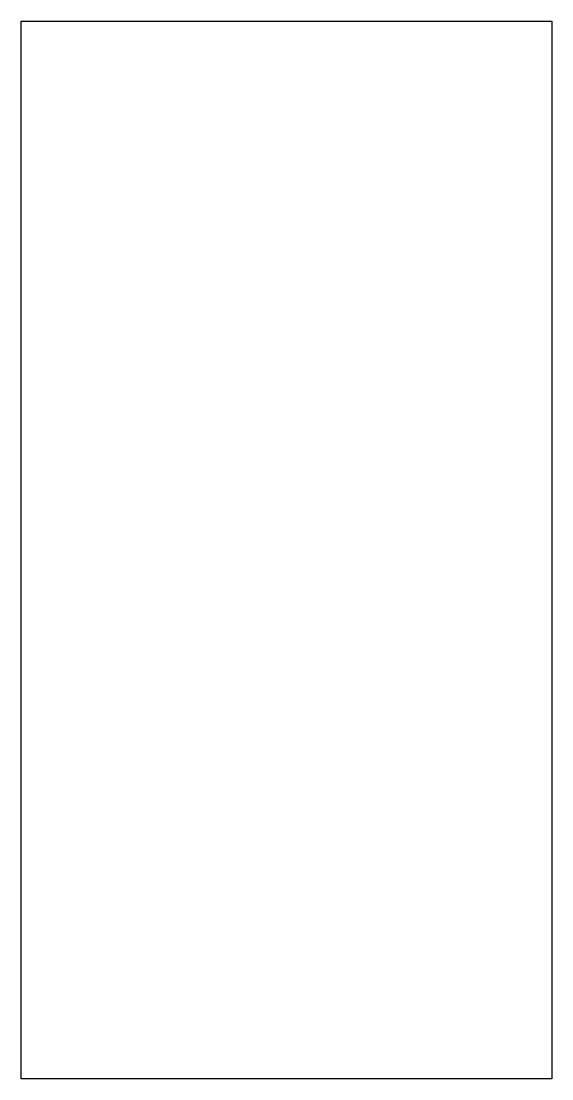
# Model space of a CAD drawing. Header units: millimetres. Extents: x -0.1 to 20.1, y -0.1 to 40.1.
import ezdxf

# ---------------------------------------------------------------- set-up
doc = ezdxf.new("R2010")
doc.units = ezdxf.units.MM
doc.layers.add('CUT', color=1, linetype='Continuous')

msp = doc.modelspace()

# ---------------------------------------------------------------- linework, layer by layer
at = {"layer": 'CUT'}
msp.add_lwpolyline([(20.075, -0.075), (-0.075, -0.075), (-0.075, 40.075), (20.075, 40.075)], close=True, dxfattribs=at)

doc.saveas('drawing.dxf')
